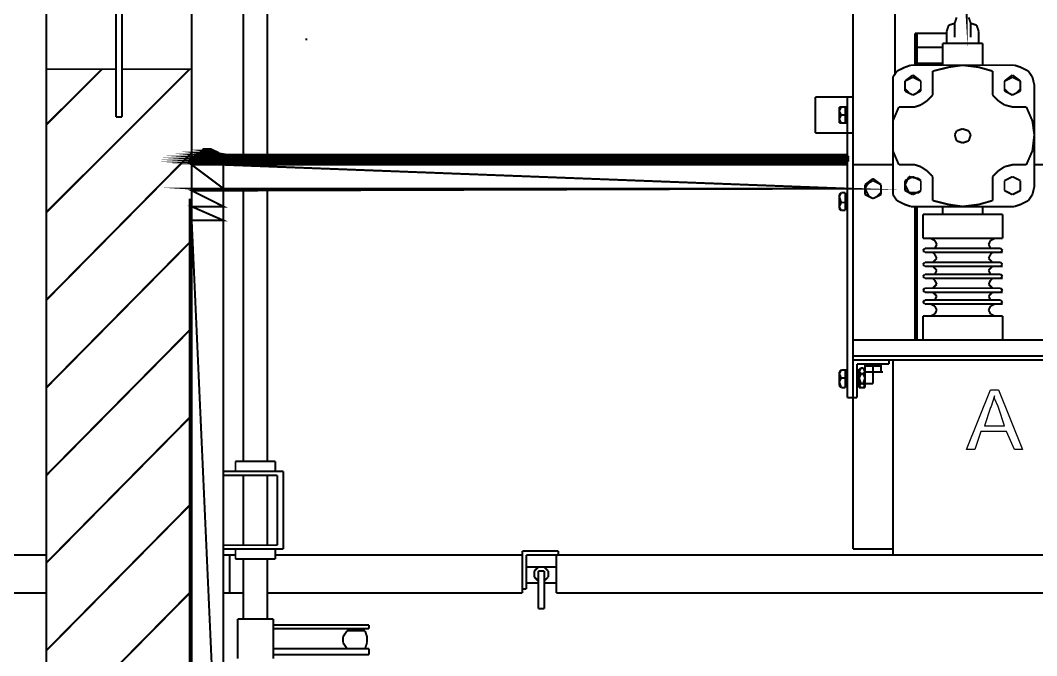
# Model space of a CAD drawing. Header units: metres. Extents: x -593 to 248, y 430 to 1024.
# Drawn here: x -494.22 to -472.59, y 587.11 to 600.63 of the extents above; entities that cross this region are included whole.
import ezdxf

# ---------------------------------------------------------------- set-up
doc = ezdxf.new("R2010")
doc.units = ezdxf.units.M
doc.header["$MEASUREMENT"] = 0
for name, color, linetype in [('C00-00-00-BLACK', 7, 'Continuous'), ('C00-00-FF', 5, 'Continuous'), ('C00-FF-FF', 4, 'Continuous'), ('CC6-C8-CA', 254, 'Continuous'), ('CFF-00-00', 1, 'Continuous')]:
    doc.layers.add(name, color=color, linetype=linetype)

msp = doc.modelspace()

# ---------------------------------------------------------------- linework, layer by layer
at = {"layer": 'C00-00-00-BLACK', "const_width": 0.0423}
for points in [[(-492.189, 633.803), (-492.189, 598.579)], [(-492.061, 633.803), (-492.061, 598.579)], [(-488.966, 605.149), (-488.966, 597.772)], [(-493.673, 581.325), (-493.673, 604.937)], [(-490.577, 581.325), (-490.577, 604.98)], [(-489.474, 605.064), (-489.474, 597.772)], [(-476.496, 593.83), (-476.496, 601.799)], [(-475.607, 599.469), (-475.607, 601.799)], [(-474.293, 600.698), (-474.334, 600.571)], [(-473.993, 600.571), (-474.036, 600.698)], [(-475.181, 600.36), (-475.181, 599.68)], [(-474.504, 600.36), (-475.181, 600.36)], [(-475.139, 600.36), (-475.139, 599.68)], [(-474.462, 600.53), (-474.504, 600.402)], [(-474.504, 600.402), (-474.504, 600.145)], [(-474.334, 600.571), (-474.462, 600.53)], [(-474.334, 600.571), (-474.334, 600.275)], [(-473.993, 600.571), (-473.993, 600.275)], [(-473.867, 600.53), (-473.993, 600.571)], [(-473.824, 600.402), (-473.867, 600.53)], [(-473.824, 600.402), (-473.824, 600.145)], [(-473.739, 600.145), (-474.589, 600.145)], [(-474.589, 600.145), (-474.589, 599.68)], [(-473.739, 600.145), (-473.739, 599.68)], [(-474.589, 600.062), (-475.181, 600.062)], [(-474.589, 599.722), (-475.139, 599.722)], [(-493.673, 598.411), (-492.485, 599.595)], [(-493.673, 596.545), (-490.619, 599.595)], [(-493.673, 599.595), (-492.189, 599.595)], [(-492.061, 599.595), (-490.577, 599.595)], [(-475.564, 599.553), (-475.65, 599.426)], [(-475.392, 599.637), (-475.564, 599.553)], [(-475.266, 599.68), (-475.392, 599.637)], [(-473.062, 599.68), (-475.266, 599.68)], [(-474.462, 599.637), (-474.8, 599.553)], [(-474.8, 599.553), (-474.8, 599.214)], [(-474.166, 599.68), (-474.462, 599.637)], [(-473.824, 599.637), (-474.166, 599.68)], [(-473.528, 599.553), (-473.824, 599.637)], [(-473.528, 599.553), (-473.528, 599.214)], [(-472.935, 599.637), (-473.062, 599.68)], [(-472.766, 599.553), (-472.935, 599.637)], [(-472.68, 599.426), (-472.766, 599.553)], [(-475.65, 599.426), (-475.65, 599.257)], [(-475.224, 599.469), (-475.392, 599.341)], [(-475.308, 599.383), (-475.392, 599.341)], [(-475.392, 599.341), (-475.392, 599.13)], [(-475.392, 599.341), (-475.392, 599.257)], [(-475.224, 599.426), (-475.308, 599.383)], [(-475.055, 599.341), (-475.224, 599.469)], [(-475.139, 599.383), (-475.224, 599.426)], [(-475.055, 599.341), (-475.139, 599.383)], [(-475.055, 599.13), (-475.055, 599.341)], [(-475.055, 599.257), (-475.055, 599.341)], [(-473.105, 599.469), (-473.274, 599.341)], [(-473.189, 599.383), (-473.274, 599.341)], [(-473.274, 599.341), (-473.274, 599.257)], [(-473.274, 599.341), (-473.274, 599.13)], [(-473.105, 599.426), (-473.189, 599.383)], [(-472.935, 599.341), (-473.105, 599.469)], [(-473.019, 599.383), (-473.105, 599.426)], [(-472.935, 599.341), (-473.019, 599.383)], [(-472.935, 599.257), (-472.935, 599.341)], [(-472.935, 599.13), (-472.935, 599.341)], [(-472.639, 599.257), (-472.68, 599.426)], [(-475.65, 597.095), (-475.65, 599.257)], [(-475.392, 599.257), (-475.392, 599.173)], [(-475.392, 599.173), (-475.308, 599.087)], [(-475.392, 599.13), (-475.224, 599.044)], [(-475.308, 599.087), (-475.224, 599.044)], [(-475.224, 599.044), (-475.055, 599.13)], [(-475.224, 599.044), (-475.139, 599.087)], [(-475.139, 599.087), (-475.055, 599.173)], [(-475.055, 599.173), (-475.055, 599.257)], [(-474.8, 599.044), (-474.8, 599.214)], [(-473.528, 599.214), (-473.528, 599.044)], [(-473.274, 599.257), (-473.274, 599.173)], [(-473.274, 599.173), (-473.189, 599.087)], [(-473.274, 599.13), (-473.105, 599.044)], [(-473.189, 599.087), (-473.105, 599.044)], [(-473.105, 599.044), (-472.935, 599.13)], [(-473.105, 599.044), (-473.019, 599.087)], [(-473.019, 599.087), (-472.935, 599.173)], [(-472.935, 599.173), (-472.935, 599.257)], [(-472.639, 597.095), (-472.639, 599.257)], [(-476.496, 599.003), (-477.304, 599.003)], [(-477.304, 599.003), (-477.304, 598.238)], [(-476.623, 592.602), (-476.623, 599.003)], [(-475.055, 598.833), (-474.928, 598.918)], [(-474.928, 598.918), (-474.8, 599.044)], [(-473.528, 599.044), (-473.401, 598.918)], [(-473.401, 598.918), (-473.274, 598.833)], [(-476.792, 598.452), (-476.792, 598.791)], [(-476.75, 598.791), (-476.792, 598.791)], [(-476.75, 598.791), (-476.792, 598.707)], [(-476.792, 598.707), (-476.75, 598.621)], [(-476.665, 598.791), (-476.75, 598.791)], [(-476.665, 598.452), (-476.665, 598.791)], [(-476.665, 598.791), (-476.623, 598.791)], [(-475.523, 598.791), (-475.65, 598.494)], [(-475.181, 598.791), (-475.523, 598.791)], [(-475.181, 598.791), (-475.055, 598.833)], [(-473.274, 598.833), (-473.105, 598.791)], [(-472.809, 598.791), (-473.105, 598.791)], [(-472.68, 598.494), (-472.809, 598.791)], [(-492.189, 598.579), (-492.061, 598.579)], [(-476.75, 598.621), (-476.792, 598.537)], [(-476.792, 598.537), (-476.75, 598.452)], [(-476.75, 598.452), (-476.792, 598.452)], [(-476.75, 598.621), (-476.665, 598.621)], [(-476.665, 598.452), (-476.75, 598.452)], [(-476.665, 598.452), (-476.623, 598.452)], [(-475.65, 598.494), (-475.65, 598.196)], [(-472.639, 598.196), (-472.68, 598.494)], [(-476.496, 598.238), (-477.304, 598.238)], [(-475.65, 598.196), (-475.65, 597.857)], [(-474.293, 598.282), (-474.334, 598.196)], [(-474.334, 598.196), (-474.293, 598.069)], [(-474.166, 598.325), (-474.293, 598.282)], [(-474.036, 598.282), (-474.166, 598.325)], [(-473.993, 598.196), (-474.036, 598.282)], [(-474.036, 598.069), (-473.993, 598.196)], [(-472.68, 597.857), (-472.639, 598.196)], [(-474.293, 598.069), (-474.166, 598.026)], [(-474.166, 598.026), (-474.036, 598.069)], [(-493.673, 594.679), (-490.577, 597.815)], [(-489.855, 597.603), (-489.867, 597.646), (-490.001, 597.815), (-490.18, 597.899), (-490.239, 597.899), (-490.324, 597.899), (-490.567, 597.646), (-490.577, 597.603)], [(-489.984, 597.772), (-476.623, 597.772), (-476.623, 597.053), (-489.9, 597.01)], [(-475.65, 597.857), (-475.523, 597.56)], [(-472.809, 597.56), (-472.68, 597.857)], [(-489.9, 596.671), (-489.9, 597.56)], [(-475.65, 597.56), (-476.496, 597.56)], [(-475.181, 597.56), (-475.523, 597.56)], [(-475.055, 597.519), (-475.181, 597.56)], [(-473.105, 597.56), (-473.274, 597.519)], [(-472.809, 597.56), (-473.105, 597.56)], [(-471.324, 597.56), (-472.639, 597.56)], [(-474.928, 597.434), (-475.055, 597.519)], [(-474.8, 597.307), (-474.928, 597.434)], [(-473.401, 597.434), (-473.528, 597.307)], [(-473.274, 597.519), (-473.401, 597.434)], [(-476.073, 597.264), (-476.242, 597.137)], [(-476.2, 597.137), (-476.242, 597.053)], [(-476.242, 597.137), (-476.242, 596.925)], [(-476.157, 597.18), (-476.2, 597.137)], [(-476.073, 597.223), (-476.157, 597.18)], [(-475.903, 597.137), (-476.073, 597.264)], [(-475.988, 597.18), (-476.073, 597.223)], [(-475.903, 597.137), (-475.988, 597.18)], [(-475.903, 597.053), (-475.903, 597.137)], [(-475.903, 596.925), (-475.903, 597.137)], [(-475.308, 597.307), (-475.392, 597.137)], [(-475.224, 597.307), (-475.392, 597.223)], [(-475.392, 597.223), (-475.392, 597.01)], [(-475.392, 597.137), (-475.308, 596.968)], [(-475.096, 597.264), (-475.308, 597.307)], [(-475.055, 597.223), (-475.224, 597.307)], [(-475.055, 597.223), (-475.096, 597.264)], [(-475.055, 597.095), (-475.055, 597.223)], [(-475.055, 597.01), (-475.055, 597.223)], [(-474.8, 597.137), (-474.8, 597.307)], [(-474.8, 597.137), (-474.8, 596.798)], [(-473.528, 597.307), (-473.528, 597.137)], [(-473.528, 597.137), (-473.528, 596.798)], [(-473.105, 597.307), (-473.274, 597.223)], [(-473.189, 597.264), (-473.274, 597.223)], [(-473.274, 597.223), (-473.274, 597.01)], [(-473.274, 597.223), (-473.274, 597.095)], [(-473.105, 597.307), (-473.189, 597.264)], [(-472.935, 597.223), (-473.105, 597.307)], [(-473.019, 597.264), (-473.105, 597.307)], [(-472.935, 597.223), (-473.019, 597.264)], [(-472.935, 597.01), (-472.935, 597.223)], [(-472.935, 597.095), (-472.935, 597.223)], [(-489.474, 597.01), (-489.474, 591.245)], [(-488.966, 597.01), (-488.966, 591.245)], [(-476.792, 596.925), (-476.75, 596.968)], [(-476.75, 596.968), (-476.792, 596.884)], [(-476.792, 596.629), (-476.792, 596.925)], [(-476.75, 596.968), (-476.665, 596.968)], [(-476.665, 596.587), (-476.665, 596.968)], [(-476.665, 596.925), (-476.623, 596.925)], [(-476.242, 597.053), (-476.2, 596.968)], [(-476.242, 596.925), (-476.073, 596.841)], [(-476.2, 596.968), (-476.157, 596.884)], [(-476.073, 596.841), (-475.903, 596.925)], [(-475.988, 596.884), (-475.903, 596.968)], [(-475.903, 596.968), (-475.903, 597.053)], [(-475.65, 597.095), (-475.65, 596.925)], [(-475.65, 596.925), (-475.564, 596.798)], [(-475.392, 597.01), (-475.224, 596.925)], [(-475.308, 596.968), (-475.096, 596.968)], [(-475.224, 596.925), (-475.055, 597.01)], [(-475.096, 596.968), (-475.055, 597.01)], [(-475.055, 597.01), (-475.055, 597.095)], [(-473.274, 597.095), (-473.274, 597.01)], [(-473.274, 597.01), (-473.105, 596.925)], [(-473.274, 597.01), (-473.189, 596.968)], [(-473.189, 596.968), (-473.105, 596.925)], [(-473.105, 596.925), (-472.935, 597.01)], [(-473.105, 596.925), (-473.019, 596.968)], [(-473.019, 596.968), (-472.935, 597.01)], [(-472.935, 597.01), (-472.935, 597.095)], [(-472.766, 596.798), (-472.68, 596.925)], [(-472.68, 596.925), (-472.639, 597.095)], [(-490.619, 556.995), (-490.619, 596.841)], [(-476.792, 596.884), (-476.75, 596.757)], [(-476.75, 596.757), (-476.792, 596.671)], [(-476.75, 596.757), (-476.665, 596.757)], [(-476.157, 596.884), (-476.073, 596.841)], [(-476.073, 596.841), (-475.988, 596.884)], [(-475.564, 596.798), (-475.392, 596.714)], [(-475.392, 596.714), (-475.266, 596.671)], [(-474.8, 596.798), (-474.462, 596.714)], [(-474.462, 596.714), (-474.166, 596.671)], [(-474.166, 596.671), (-473.824, 596.714)], [(-473.824, 596.714), (-473.528, 596.798)], [(-473.062, 596.671), (-472.935, 596.714)], [(-472.935, 596.714), (-472.766, 596.798)], [(-489.9, 596.671), (-489.9, 556.995)], [(-476.792, 596.671), (-476.75, 596.587)], [(-476.792, 596.629), (-476.75, 596.587)], [(-476.75, 596.587), (-476.665, 596.587)], [(-476.665, 596.629), (-476.623, 596.629)], [(-473.062, 596.671), (-475.266, 596.671)], [(-475.181, 596.671), (-475.181, 593.83)], [(-475.139, 596.671), (-475.139, 593.83)], [(-473.315, 596.502), (-475.012, 596.502)], [(-475.012, 596.502), (-475.012, 595.992)], [(-474.589, 596.671), (-474.589, 596.502)], [(-473.739, 596.671), (-473.739, 596.502)], [(-473.315, 596.502), (-473.315, 595.992)], [(-493.673, 592.814), (-490.577, 595.95)], [(-473.315, 595.992), (-475.012, 595.992)], [(-474.758, 595.95), (-474.843, 595.992)], [(-474.716, 595.865), (-474.758, 595.95)], [(-474.758, 595.78), (-474.716, 595.865)], [(-473.571, 595.95), (-473.612, 595.865)], [(-473.612, 595.865), (-473.571, 595.78)], [(-473.485, 595.992), (-473.571, 595.95)], [(-474.969, 595.78), (-475.012, 595.737)], [(-475.012, 595.737), (-474.969, 595.696)], [(-473.358, 595.78), (-474.969, 595.78)], [(-473.358, 595.696), (-474.969, 595.696)], [(-474.969, 595.696), (-474.928, 595.696)], [(-474.843, 595.78), (-474.758, 595.78)], [(-474.758, 595.653), (-474.8, 595.696)], [(-474.716, 595.569), (-474.758, 595.653)], [(-473.571, 595.653), (-473.612, 595.569)], [(-473.571, 595.78), (-473.485, 595.78)], [(-473.528, 595.696), (-473.571, 595.653)], [(-473.315, 595.737), (-473.358, 595.78)], [(-473.358, 595.696), (-473.315, 595.737)], [(-473.358, 595.696), (-473.315, 595.696)], [(-474.969, 595.484), (-475.012, 595.441)], [(-475.012, 595.441), (-474.969, 595.4)], [(-473.358, 595.484), (-474.969, 595.484)], [(-473.358, 595.4), (-474.969, 595.4)], [(-474.969, 595.4), (-474.928, 595.4)], [(-474.8, 595.484), (-474.758, 595.526)], [(-474.758, 595.357), (-474.8, 595.4)], [(-474.758, 595.526), (-474.716, 595.569)], [(-473.612, 595.569), (-473.571, 595.526)], [(-473.571, 595.526), (-473.528, 595.484)], [(-473.528, 595.4), (-473.571, 595.357)], [(-473.315, 595.441), (-473.358, 595.484)], [(-473.358, 595.4), (-473.315, 595.441)], [(-473.358, 595.4), (-473.315, 595.4)], [(-474.969, 595.23), (-475.012, 595.187)], [(-475.012, 595.187), (-474.969, 595.144)], [(-473.358, 595.23), (-474.969, 595.23)], [(-474.8, 595.23), (-474.758, 595.23)], [(-474.716, 595.314), (-474.758, 595.357)], [(-474.758, 595.23), (-474.716, 595.314)], [(-473.571, 595.357), (-473.612, 595.314)], [(-473.612, 595.314), (-473.571, 595.23)], [(-473.571, 595.23), (-473.528, 595.23)], [(-473.315, 595.187), (-473.358, 595.23)], [(-473.358, 595.144), (-473.315, 595.187)], [(-473.358, 595.144), (-474.969, 595.144)], [(-474.969, 595.144), (-474.928, 595.144)], [(-474.758, 595.103), (-474.8, 595.144)], [(-474.8, 594.934), (-474.758, 594.975)], [(-474.716, 595.018), (-474.758, 595.103)], [(-474.758, 594.975), (-474.716, 595.018)], [(-473.571, 595.103), (-473.612, 595.018)], [(-473.612, 595.018), (-473.571, 594.975)], [(-473.528, 595.144), (-473.571, 595.103)], [(-473.571, 594.975), (-473.528, 594.934)], [(-473.358, 595.144), (-473.315, 595.144)], [(-474.969, 594.934), (-475.012, 594.891)], [(-475.012, 594.891), (-474.969, 594.848)], [(-473.358, 594.934), (-474.969, 594.934)], [(-473.358, 594.848), (-474.969, 594.848)], [(-474.969, 594.848), (-474.928, 594.848)], [(-474.758, 594.807), (-474.8, 594.848)], [(-474.716, 594.764), (-474.758, 594.807)], [(-474.758, 594.679), (-474.716, 594.764)], [(-473.571, 594.807), (-473.612, 594.764)], [(-473.612, 594.764), (-473.571, 594.679)], [(-473.528, 594.848), (-473.571, 594.807)], [(-473.315, 594.891), (-473.358, 594.934)], [(-473.358, 594.848), (-473.315, 594.891)], [(-473.358, 594.848), (-473.315, 594.848)], [(-474.969, 594.679), (-475.012, 594.638)], [(-475.012, 594.638), (-474.969, 594.595)], [(-473.358, 594.679), (-474.969, 594.679)], [(-473.358, 594.595), (-474.969, 594.595)], [(-474.969, 594.595), (-474.928, 594.595)], [(-474.758, 594.552), (-474.843, 594.595)], [(-474.8, 594.679), (-474.758, 594.679)], [(-474.716, 594.468), (-474.758, 594.552)], [(-473.571, 594.552), (-473.612, 594.468)], [(-473.571, 594.679), (-473.528, 594.679)], [(-473.485, 594.595), (-473.571, 594.552)], [(-473.315, 594.638), (-473.358, 594.679)], [(-473.358, 594.595), (-473.315, 594.638)], [(-473.358, 594.595), (-473.315, 594.595)], [(-473.315, 594.341), (-475.012, 594.341)], [(-475.012, 594.341), (-475.012, 593.83)], [(-474.843, 594.341), (-474.758, 594.382)], [(-474.758, 594.382), (-474.716, 594.468)], [(-473.612, 594.468), (-473.571, 594.382)], [(-473.571, 594.382), (-473.485, 594.341)], [(-473.315, 594.341), (-473.315, 593.83)], [(-493.673, 590.949), (-490.577, 594.083)], [(-463.095, 593.83), (-476.496, 593.83)], [(-476.496, 593.83), (-476.496, 589.38)], [(-463.095, 593.491), (-476.496, 593.491)], [(-463.095, 593.407), (-476.496, 593.407)], [(-476.412, 592.602), (-476.412, 593.321)], [(-475.734, 593.321), (-476.412, 593.321)], [(-476.327, 593.237), (-476.369, 593.195)], [(-476.327, 593.237), (-476.369, 593.153)], [(-476.285, 593.237), (-476.327, 593.237)], [(-476.242, 593.153), (-476.285, 593.237)], [(-476.285, 593.237), (-476.242, 593.195)], [(-476.242, 593.28), (-476.242, 593.321)], [(-475.903, 593.28), (-476.242, 593.28)], [(-476.242, 593.28), (-476.242, 593.153)], [(-476.073, 593.153), (-476.073, 593.28)], [(-475.903, 593.28), (-475.903, 593.321)], [(-475.903, 593.28), (-475.903, 593.153)], [(-475.734, 593.407), (-475.734, 593.321)], [(-475.65, 593.407), (-475.65, 589.252)], [(-476.75, 593.195), (-476.792, 593.153)], [(-476.75, 593.195), (-476.792, 593.111)], [(-476.792, 592.857), (-476.792, 593.153)], [(-476.792, 593.111), (-476.75, 593.025)], [(-476.75, 593.025), (-476.792, 592.941)], [(-476.665, 593.195), (-476.75, 593.195)], [(-476.75, 593.025), (-476.665, 593.025)], [(-476.665, 593.195), (-476.665, 592.814)], [(-476.665, 593.195), (-476.623, 593.195)], [(-476.369, 593.195), (-476.412, 593.195)], [(-476.369, 592.814), (-476.369, 593.195)], [(-476.369, 593.153), (-476.327, 593.111)], [(-476.327, 593.111), (-476.369, 593.025)], [(-476.369, 593.025), (-476.327, 592.898)], [(-476.327, 593.111), (-476.285, 593.111)], [(-476.285, 593.111), (-476.242, 593.153)], [(-476.242, 593.025), (-476.285, 593.111)], [(-476.285, 592.898), (-476.242, 593.025)], [(-476.242, 592.814), (-476.242, 593.195)], [(-475.903, 593.153), (-476.242, 593.153)], [(-476.242, 593.153), (-476.2, 593.153)], [(-476.242, 593.153), (-476.157, 593.153)], [(-476.242, 593.153), (-476.073, 593.153)], [(-476.157, 593.153), (-476.073, 593.153)], [(-476.073, 593.153), (-475.988, 593.153)], [(-476.073, 593.153), (-476.073, 592.898)], [(-475.988, 593.153), (-475.903, 593.153)], [(-475.903, 593.153), (-475.861, 593.153)], [(-476.792, 592.941), (-476.75, 592.814)], [(-476.75, 592.814), (-476.792, 592.857)], [(-476.665, 592.814), (-476.75, 592.814)], [(-476.665, 592.857), (-476.623, 592.857)], [(-476.369, 592.857), (-476.412, 592.857)], [(-476.327, 592.898), (-476.369, 592.857)], [(-476.369, 592.857), (-476.327, 592.814)], [(-476.327, 592.814), (-476.369, 592.814)], [(-476.285, 592.898), (-476.327, 592.898)], [(-476.285, 592.814), (-476.327, 592.814)], [(-476.242, 592.857), (-476.285, 592.898)], [(-476.285, 592.814), (-476.242, 592.857)], [(-476.242, 592.814), (-476.285, 592.814)], [(-476.073, 592.898), (-476.242, 592.898)], [(-476.412, 592.602), (-476.623, 592.602)], [(-493.673, 589.084), (-490.577, 592.222)], [(-489.644, 591.034), (-489.644, 591.245)], [(-488.796, 591.245), (-489.644, 591.245)], [(-488.796, 591.034), (-488.796, 591.245)], [(-489.9, 591.034), (-488.627, 591.034)], [(-489.9, 590.949), (-488.754, 590.949)], [(-489.474, 590.949), (-489.474, 589.464)], [(-488.966, 590.949), (-488.966, 589.464)], [(-488.754, 589.464), (-488.754, 590.949)], [(-488.627, 589.38), (-488.627, 591.034)], [(-493.673, 587.218), (-490.577, 590.356)], [(-489.9, 589.464), (-488.754, 589.464)], [(-489.9, 589.38), (-488.627, 589.38)], [(-489.644, 589.168), (-489.644, 589.38)], [(-488.796, 589.168), (-488.796, 589.38)], [(-483.536, 589.337), (-483.536, 588.449)], [(-483.536, 589.337), (-482.774, 589.337)], [(-482.774, 589.337), (-482.774, 589.252)], [(-476.496, 589.38), (-475.65, 589.38)], [(-528.961, 589.252), (-493.673, 589.252)], [(-489.9, 589.252), (-489.644, 589.252)], [(-488.796, 589.168), (-489.644, 589.168)], [(-489.474, 589.168), (-489.474, 587.896)], [(-488.966, 589.168), (-488.966, 587.896)], [(-488.796, 589.252), (-483.536, 589.252)], [(-483.453, 589.252), (-450.075, 589.252)], [(-483.453, 588.533), (-483.453, 589.252)], [(-482.817, 589.252), (-482.817, 588.449)], [(-483.453, 588.998), (-482.817, 588.998)], [(-483.197, 588.998), (-483.283, 588.914)], [(-483.283, 588.914), (-483.283, 588.788)], [(-483.071, 588.998), (-483.197, 588.998)], [(-483.156, 588.914), (-483.197, 588.914)], [(-483.197, 588.914), (-483.197, 588.829)], [(-483.071, 588.914), (-483.156, 588.914)], [(-482.987, 588.914), (-483.071, 588.998)], [(-483.071, 588.829), (-483.071, 588.914)], [(-482.987, 588.788), (-482.987, 588.914)], [(-483.283, 588.788), (-483.197, 588.702)], [(-483.197, 588.829), (-483.197, 588.11)], [(-483.071, 588.829), (-483.071, 588.11)], [(-483.071, 588.702), (-482.987, 588.788)], [(-493.673, 585.352), (-490.577, 588.491)], [(-483.536, 588.533), (-483.453, 588.533)], [(-483.453, 588.659), (-483.197, 588.659)], [(-483.071, 588.659), (-482.817, 588.659)], [(-528.961, 588.449), (-493.673, 588.449)], [(-489.9, 588.449), (-489.474, 588.449)], [(-488.966, 588.449), (-483.536, 588.449)], [(-482.817, 588.449), (-450.075, 588.449)], [(-483.071, 588.11), (-483.197, 588.11)], [(-489.601, 587.896), (-489.601, 587.049)], [(-489.601, 587.896), (-488.839, 587.896)], [(-488.839, 587.896), (-488.839, 587.049)], [(-488.839, 587.768), (-486.802, 587.768)], [(-488.839, 587.684), (-486.802, 587.684)], [(-487.269, 587.641), (-487.355, 587.514)], [(-487.269, 587.641), (-486.886, 587.641)], [(-486.844, 587.514), (-486.886, 587.641)], [(-486.802, 587.768), (-486.802, 587.684)], [(-487.355, 587.514), (-487.355, 587.388)], [(-487.355, 587.388), (-487.269, 587.261)], [(-486.886, 587.261), (-486.844, 587.388)], [(-486.844, 587.388), (-486.844, 587.514)], [(-488.839, 587.261), (-486.802, 587.261)], [(-487.269, 587.261), (-486.886, 587.261)], [(-486.802, 587.261), (-486.802, 587.134)], [(-488.839, 587.134), (-486.802, 587.134)]]:
    msp.add_lwpolyline(points, dxfattribs=at)
msp.add_lwpolyline([(-489.9, 596.671), (-489.9, 596.375), (-490.619, 596.375), (-490.619, 596.671), (-489.9, 596.671)], close=True, dxfattribs=at)
at = {"layer": 'C00-00-00-BLACK'}
for points in [[(-474.08, 591.5), (-473.571, 592.772), (-473.401, 592.772), (-472.892, 591.5), (-473.062, 591.5), (-473.231, 591.88), (-473.781, 591.88), (-473.908, 591.5), (-474.08, 591.5)], [(-473.697, 592.007), (-473.274, 592.007), (-473.401, 592.391), (-473.412, 592.413), (-473.485, 592.587), (-473.485, 592.645), (-473.496, 592.624), (-473.561, 592.413), (-473.571, 592.391), (-473.697, 592.007)]]:
    msp.add_lwpolyline(points, close=True, dxfattribs=at)
at = {"layer": 'C00-00-FF', "const_width": 0.0423}
msp.add_lwpolyline([(-488.158, 600.231), (-488.117, 600.231)], dxfattribs=at)
at = {"layer": 'C00-FF-FF', "const_width": 0.0423}
msp.add_lwpolyline([(-489.771, 588.449), (-489.771, 589.252)], dxfattribs=at)
at = {"layer": 'CC6-C8-CA', "const_width": 0.0423}
for points in [[(-490.027, 597.772), (-490.45, 597.772), (-489.984, 597.73), (-490.027, 597.772)], [(-490.07, 597.815), (-490.407, 597.815), (-490.027, 597.772), (-490.07, 597.815)], [(-490.154, 597.857), (-490.323, 597.857), (-490.07, 597.815), (-490.154, 597.857)], [(-490.45, 597.772), (-489.984, 597.73), (-490.493, 597.73), (-490.45, 597.772)], [(-490.407, 597.815), (-490.027, 597.772), (-490.45, 597.772), (-490.407, 597.815)], [(-490.323, 597.857), (-490.07, 597.815), (-490.407, 597.815), (-490.323, 597.857)], [(-490.28, 597.857), (-490.154, 597.857), (-490.323, 597.857), (-490.28, 597.857)], [(-490.196, 597.857), (-490.28, 597.857), (-490.154, 597.857), (-490.196, 597.857)], [(-476.623, 597.772), (-489.984, 597.772), (-489.943, 597.772), (-476.623, 597.772)], [(-476.623, 597.772), (-489.984, 597.772), (-476.623, 597.73), (-476.623, 597.772)], [(-489.984, 597.772), (-476.623, 597.73), (-489.984, 597.73), (-489.984, 597.772)], [(-489.9, 597.646), (-490.577, 597.646), (-489.9, 597.603), (-489.9, 597.646)], [(-489.9, 597.603), (-490.577, 597.603), (-489.9, 597.56), (-489.9, 597.603)], [(-489.943, 597.687), (-490.535, 597.687), (-489.9, 597.646), (-489.943, 597.687)], [(-489.943, 597.73), (-490.535, 597.73), (-489.943, 597.687), (-489.943, 597.73)], [(-489.9, 597.56), (-476.623, 597.56), (-476.623, 597.053), (-489.9, 597.56)], [(-489.9, 597.56), (-490.577, 597.56), (-489.9, 597.053), (-489.9, 597.56)], [(-490.535, 597.687), (-489.9, 597.646), (-490.577, 597.646), (-490.535, 597.687)], [(-490.577, 597.646), (-489.9, 597.603), (-490.577, 597.603), (-490.577, 597.646)], [(-490.577, 597.646), (-489.9, 597.646), (-489.855, 597.646), (-490.577, 597.646)], [(-489.9, 597.646), (-489.855, 597.646), (-490.577, 597.646), (-489.9, 597.646)], [(-490.577, 597.646), (-489.9, 597.646), (-489.855, 597.646), (-490.577, 597.646)], [(-489.9, 597.646), (-489.855, 597.646), (-490.577, 597.646), (-489.9, 597.646)], [(-490.577, 597.603), (-489.9, 597.56), (-490.577, 597.56), (-490.577, 597.603)], [(-490.577, 597.56), (-489.9, 597.053), (-490.577, 597.053), (-490.577, 597.56)], [(-490.535, 597.73), (-489.943, 597.687), (-490.535, 597.687), (-490.535, 597.73)], [(-490.493, 597.73), (-489.943, 597.73), (-490.535, 597.73), (-490.493, 597.73)], [(-490.535, 597.687), (-489.943, 597.687), (-489.9, 597.687), (-490.535, 597.687)], [(-489.943, 597.687), (-489.9, 597.687), (-490.535, 597.687), (-489.943, 597.687)], [(-490.535, 597.687), (-489.943, 597.687), (-489.9, 597.687), (-490.535, 597.687)], [(-489.943, 597.687), (-489.9, 597.687), (-490.535, 597.687), (-489.943, 597.687)], [(-490.535, 597.687), (-489.943, 597.687), (-489.9, 597.687), (-490.535, 597.687)], [(-489.943, 597.687), (-489.9, 597.687), (-490.535, 597.687), (-489.943, 597.687)], [(-490.493, 597.73), (-489.984, 597.73), (-489.943, 597.73), (-490.493, 597.73)], [(-489.984, 597.73), (-489.943, 597.73), (-490.493, 597.73), (-489.984, 597.73)], [(-490.493, 597.73), (-489.984, 597.73), (-489.943, 597.73), (-490.493, 597.73)], [(-489.984, 597.73), (-489.943, 597.73), (-490.493, 597.73), (-489.984, 597.73)], [(-489.984, 597.73), (-490.493, 597.73), (-489.943, 597.73), (-489.984, 597.73)], [(-489.984, 597.73), (-476.623, 597.73), (-476.581, 597.73), (-489.984, 597.73)], [(-476.623, 597.73), (-476.581, 597.73), (-489.984, 597.73), (-476.623, 597.73)], [(-489.984, 597.73), (-476.623, 597.73), (-476.581, 597.73), (-489.984, 597.73)], [(-476.623, 597.73), (-476.581, 597.73), (-489.984, 597.73), (-476.623, 597.73)], [(-476.623, 597.73), (-489.984, 597.73), (-476.623, 597.73)], [(-489.984, 597.73), (-476.623, 597.73), (-489.943, 597.73), (-489.984, 597.73)], [(-489.943, 597.687), (-476.623, 597.646), (-489.9, 597.646), (-489.943, 597.687)], [(-476.623, 597.73), (-489.943, 597.73), (-476.623, 597.687), (-476.623, 597.73)], [(-489.943, 597.73), (-476.623, 597.687), (-489.943, 597.687), (-489.943, 597.73)], [(-489.943, 597.687), (-476.623, 597.687), (-476.581, 597.687), (-489.943, 597.687)], [(-476.623, 597.687), (-476.581, 597.687), (-489.943, 597.687), (-476.623, 597.687)], [(-489.943, 597.687), (-476.623, 597.687), (-476.581, 597.687), (-489.943, 597.687)], [(-476.623, 597.687), (-476.581, 597.687), (-489.943, 597.687), (-476.623, 597.687)], [(-489.943, 597.687), (-476.623, 597.687), (-476.581, 597.687), (-489.943, 597.687)], [(-476.623, 597.687), (-476.581, 597.687), (-489.943, 597.687), (-476.623, 597.687)], [(-476.623, 597.687), (-489.943, 597.687), (-476.623, 597.646), (-476.623, 597.687)], [(-489.9, 597.646), (-476.623, 597.646), (-476.581, 597.646), (-489.9, 597.646)], [(-476.623, 597.646), (-476.581, 597.646), (-489.9, 597.646), (-476.623, 597.646)], [(-489.9, 597.646), (-476.623, 597.646), (-476.581, 597.646), (-489.9, 597.646)], [(-476.623, 597.646), (-476.581, 597.646), (-489.9, 597.646), (-476.623, 597.646)], [(-476.623, 597.646), (-489.9, 597.646), (-476.623, 597.603), (-476.623, 597.646)], [(-489.9, 597.646), (-476.623, 597.603), (-489.9, 597.603), (-489.9, 597.646)], [(-476.623, 597.603), (-489.9, 597.603), (-476.623, 597.56), (-476.623, 597.603)], [(-489.9, 597.603), (-476.623, 597.56), (-489.9, 597.56), (-489.9, 597.603)], [(-489.9, 597.56), (-489.9, 597.053), (-476.623, 597.053), (-489.9, 597.56)], [(-490.577, 596.375), (-489.9, 581.368), (-490.577, 581.368), (-490.577, 596.375)], [(-489.9, 597.053), (-490.577, 597.053), (-489.9, 597.01), (-489.9, 597.053)], [(-489.9, 597.01), (-490.577, 597.01), (-489.9, 596.671), (-489.9, 597.01)], [(-490.577, 597.053), (-489.9, 597.01), (-490.577, 597.01), (-490.577, 597.053)], [(-490.577, 597.01), (-489.9, 596.671), (-490.577, 596.671), (-490.577, 597.01)], [(-489.9, 597.053), (-476.623, 597.053), (-489.9, 597.01), (-489.9, 597.053)], [(-490.577, 596.671), (-489.9, 596.375), (-490.577, 596.375), (-490.577, 596.671)], [(-489.9, 596.671), (-490.577, 596.671), (-489.9, 596.375), (-489.9, 596.671)], [(-489.9, 596.375), (-490.577, 596.375), (-489.9, 581.368), (-489.9, 596.375)]]:
    msp.add_lwpolyline(points, close=True, dxfattribs=at)
at = {"layer": 'CC6-C8-CA'}
for points in [[(-490.407, 597.815), (-490.027, 597.772), (-490.45, 597.772), (-490.407, 597.815)], [(-490.323, 597.857), (-490.07, 597.815), (-490.407, 597.815), (-490.323, 597.857)], [(-490.07, 597.815), (-490.407, 597.815), (-490.027, 597.772), (-490.07, 597.815)], [(-490.28, 597.857), (-490.154, 597.857), (-490.323, 597.857), (-490.28, 597.857)], [(-490.154, 597.857), (-490.323, 597.857), (-490.07, 597.815), (-490.154, 597.857)], [(-490.196, 597.857), (-490.28, 597.857), (-490.154, 597.857), (-490.196, 597.857)], [(-490.535, 597.687), (-489.9, 597.646), (-490.577, 597.646), (-490.535, 597.687)], [(-490.577, 597.646), (-489.9, 597.646), (-489.855, 597.646), (-490.577, 597.646)], [(-489.9, 597.646), (-489.855, 597.646), (-490.577, 597.646), (-489.9, 597.646)], [(-490.577, 597.646), (-489.9, 597.646), (-489.855, 597.646), (-490.577, 597.646)], [(-489.9, 597.646), (-489.855, 597.646), (-490.577, 597.646), (-489.9, 597.646)], [(-489.9, 597.646), (-490.577, 597.646), (-489.9, 597.603), (-489.9, 597.646)], [(-490.577, 597.646), (-489.9, 597.603), (-490.577, 597.603), (-490.577, 597.646)], [(-489.9, 597.603), (-490.577, 597.603), (-489.9, 597.56), (-489.9, 597.603)], [(-490.577, 597.603), (-489.9, 597.56), (-490.577, 597.56), (-490.577, 597.603)], [(-490.493, 597.73), (-489.943, 597.73), (-490.535, 597.73), (-490.493, 597.73)], [(-489.943, 597.73), (-490.535, 597.73), (-489.943, 597.687), (-489.943, 597.73)], [(-490.535, 597.73), (-489.943, 597.687), (-490.535, 597.687), (-490.535, 597.73)], [(-490.535, 597.687), (-489.943, 597.687), (-489.9, 597.687), (-490.535, 597.687)], [(-489.943, 597.687), (-489.9, 597.687), (-490.535, 597.687), (-489.943, 597.687)], [(-490.535, 597.687), (-489.943, 597.687), (-489.9, 597.687), (-490.535, 597.687)], [(-489.943, 597.687), (-489.9, 597.687), (-490.535, 597.687), (-489.943, 597.687)], [(-490.535, 597.687), (-489.943, 597.687), (-489.9, 597.687), (-490.535, 597.687)], [(-489.943, 597.687), (-489.9, 597.687), (-490.535, 597.687), (-489.943, 597.687)], [(-489.943, 597.687), (-490.535, 597.687), (-489.9, 597.646), (-489.943, 597.687)], [(-490.45, 597.772), (-489.984, 597.73), (-490.493, 597.73), (-490.45, 597.772)], [(-490.493, 597.73), (-489.984, 597.73), (-489.943, 597.73), (-490.493, 597.73)], [(-489.984, 597.73), (-489.943, 597.73), (-490.493, 597.73), (-489.984, 597.73)], [(-490.493, 597.73), (-489.984, 597.73), (-489.943, 597.73), (-490.493, 597.73)], [(-489.984, 597.73), (-489.943, 597.73), (-490.493, 597.73), (-489.984, 597.73)], [(-489.984, 597.73), (-490.493, 597.73), (-489.943, 597.73), (-489.984, 597.73)], [(-490.027, 597.772), (-490.45, 597.772), (-489.984, 597.73), (-490.027, 597.772)], [(-476.623, 597.772), (-489.984, 597.772), (-489.943, 597.772), (-476.623, 597.772)], [(-476.623, 597.772), (-489.984, 597.772), (-476.623, 597.73), (-476.623, 597.772)], [(-489.984, 597.772), (-476.623, 597.73), (-489.984, 597.73), (-489.984, 597.772)], [(-489.984, 597.73), (-476.623, 597.73), (-476.581, 597.73), (-489.984, 597.73)], [(-476.623, 597.73), (-476.581, 597.73), (-489.984, 597.73), (-476.623, 597.73)], [(-489.984, 597.73), (-476.623, 597.73), (-476.581, 597.73), (-489.984, 597.73)], [(-476.623, 597.73), (-476.581, 597.73), (-489.984, 597.73), (-476.623, 597.73)], [(-476.623, 597.73), (-489.984, 597.73), (-476.623, 597.73)], [(-489.984, 597.73), (-476.623, 597.73), (-489.943, 597.73), (-489.984, 597.73)], [(-476.623, 597.73), (-489.943, 597.73), (-476.623, 597.687), (-476.623, 597.73)], [(-489.943, 597.73), (-476.623, 597.687), (-489.943, 597.687), (-489.943, 597.73)], [(-489.943, 597.687), (-476.623, 597.687), (-476.581, 597.687), (-489.943, 597.687)], [(-476.623, 597.687), (-476.581, 597.687), (-489.943, 597.687), (-476.623, 597.687)], [(-489.943, 597.687), (-476.623, 597.687), (-476.581, 597.687), (-489.943, 597.687)], [(-476.623, 597.687), (-476.581, 597.687), (-489.943, 597.687), (-476.623, 597.687)], [(-489.943, 597.687), (-476.623, 597.687), (-476.581, 597.687), (-489.943, 597.687)], [(-476.623, 597.687), (-476.581, 597.687), (-489.943, 597.687), (-476.623, 597.687)], [(-476.623, 597.687), (-489.943, 597.687), (-476.623, 597.646), (-476.623, 597.687)], [(-489.943, 597.687), (-476.623, 597.646), (-489.9, 597.646), (-489.943, 597.687)], [(-489.9, 597.646), (-476.623, 597.646), (-476.581, 597.646), (-489.9, 597.646)], [(-476.623, 597.646), (-476.581, 597.646), (-489.9, 597.646), (-476.623, 597.646)], [(-489.9, 597.646), (-476.623, 597.646), (-476.581, 597.646), (-489.9, 597.646)], [(-476.623, 597.646), (-476.581, 597.646), (-489.9, 597.646), (-476.623, 597.646)], [(-476.623, 597.646), (-489.9, 597.646), (-476.623, 597.603), (-476.623, 597.646)], [(-489.9, 597.646), (-476.623, 597.603), (-489.9, 597.603), (-489.9, 597.646)], [(-476.623, 597.603), (-489.9, 597.603), (-476.623, 597.56), (-476.623, 597.603)], [(-489.9, 597.603), (-476.623, 597.56), (-489.9, 597.56), (-489.9, 597.603)], [(-489.9, 597.56), (-490.577, 597.56), (-489.9, 597.053), (-489.9, 597.56)], [(-490.577, 597.56), (-489.9, 597.053), (-490.577, 597.053), (-490.577, 597.56)], [(-489.9, 597.56), (-489.9, 597.053), (-476.623, 597.053), (-489.9, 597.56)], [(-489.9, 597.56), (-476.623, 597.56), (-476.623, 597.053), (-489.9, 597.56)], [(-489.9, 597.053), (-490.577, 597.053), (-489.9, 597.01), (-489.9, 597.053)], [(-490.577, 597.053), (-489.9, 597.01), (-490.577, 597.01), (-490.577, 597.053)], [(-489.9, 597.01), (-490.577, 597.01), (-489.9, 596.671), (-489.9, 597.01)], [(-490.577, 597.01), (-489.9, 596.671), (-490.577, 596.671), (-490.577, 597.01)], [(-489.9, 597.053), (-476.623, 597.053), (-489.9, 597.01), (-489.9, 597.053)], [(-489.9, 596.671), (-490.577, 596.671), (-489.9, 596.375), (-489.9, 596.671)], [(-490.577, 596.671), (-489.9, 596.375), (-490.577, 596.375), (-490.577, 596.671)], [(-489.9, 596.375), (-490.577, 596.375), (-489.9, 581.368), (-489.9, 596.375)], [(-490.577, 596.375), (-489.9, 581.368), (-490.577, 581.368), (-490.577, 596.375)]]:
    msp.add_lwpolyline(points, close=True, dxfattribs=at)
at = {"layer": 'CFF-00-00', "const_width": 0.0423}
msp.add_lwpolyline([(-474.08, 604.257), (-474.293, 604.257), (-474.08, 600.741), (-474.08, 604.257)], close=True, dxfattribs=at)

doc.saveas('drawing.dxf')
